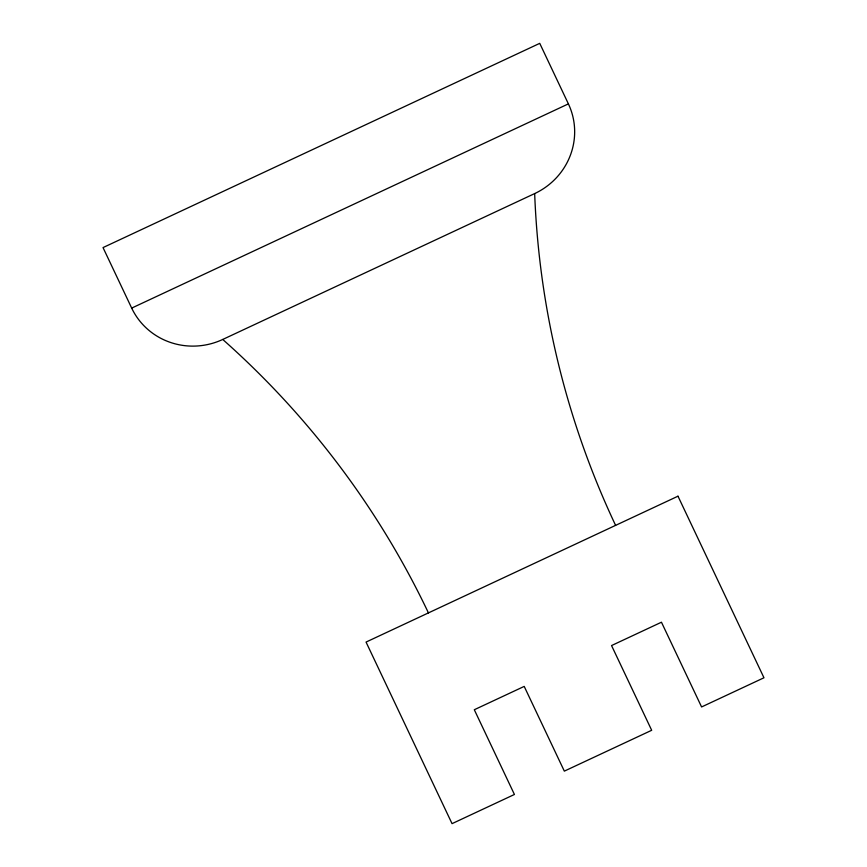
<?xml version="1.0" encoding="UTF-8"?>
<svg xmlns="http://www.w3.org/2000/svg" width="867" height="867" viewBox="0 0 867 867"><rect width="100%" height="100%" fill="white"/><g stroke="black" fill="none" stroke-linecap="round" stroke-linejoin="round"><path stroke-width="1.3" d="M131.686 308.099L568.394 103.877L539.74 43.35L103.032 247.583L131.686 308.099A68.883 66.954 -20.3 0 0 222.743 339.452A901.203 875.93 -20.3 0 1 428.439 612.904M222.743 339.452L534.668 193.579A68.883 66.954 -20.3 0 0 568.394 103.877M615.603 525.369A901.203 875.93 -20.3 0 1 534.668 193.579M677.983 496.195L366.047 642.079L452.043 823.65L514.424 794.475L474.303 709.737L524.21 686.404L564.33 771.131L651.681 730.285L611.549 645.557L661.456 622.213L701.587 706.952L763.968 677.777L677.983 496.195"/></g></svg>
